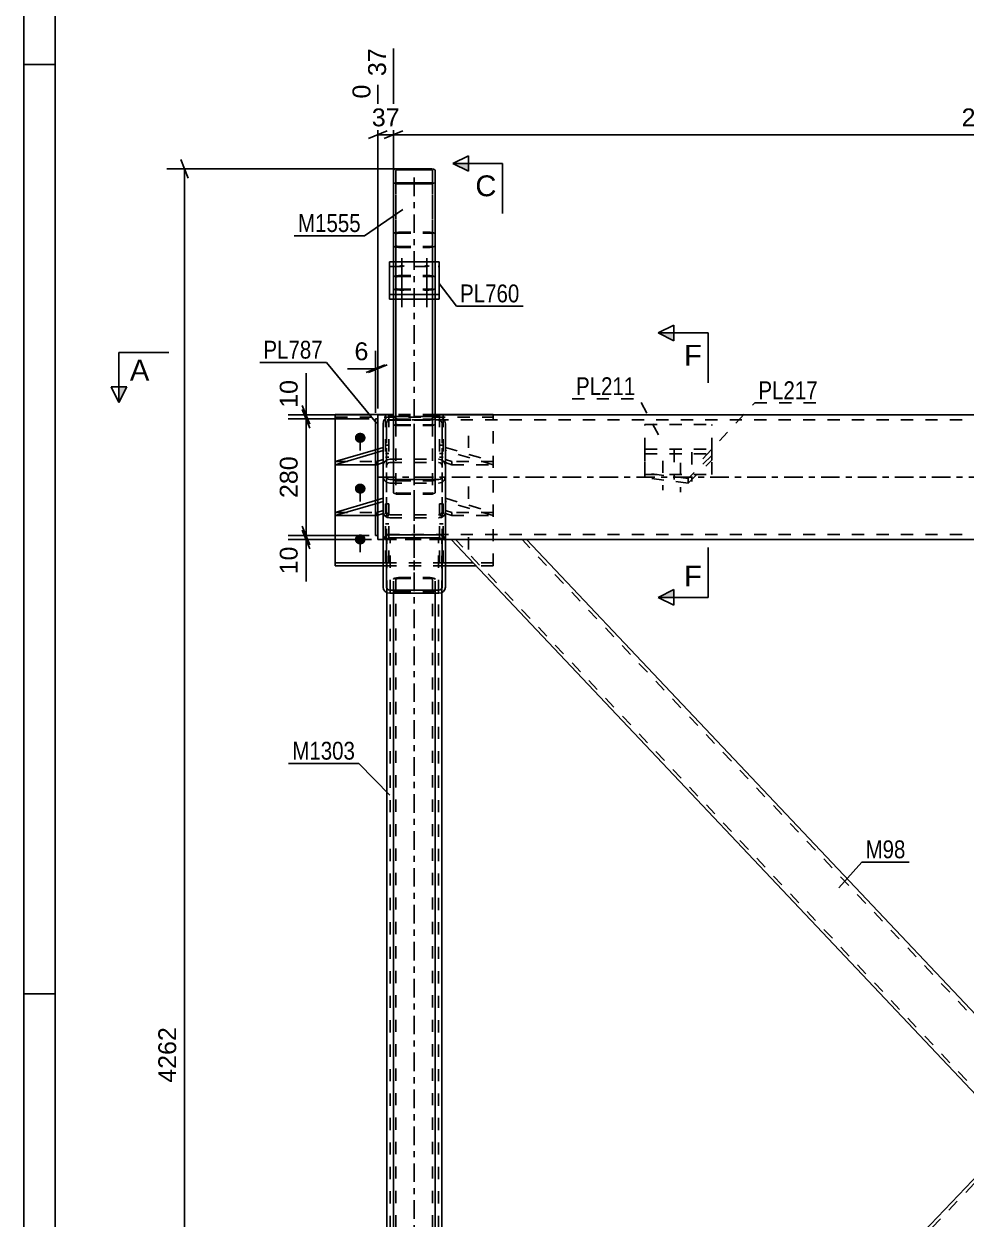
# Model space of a CAD drawing. Header units: millimetres. Extents: x 0 to 841, y 0 to 594.
# Drawn here: x 0 to 151, y 261.9 to 453.5 of the extents above; entities that cross this region are included whole.
import ezdxf

# ---------------------------------------------------------------- set-up
doc = ezdxf.new("R2010")
doc.units = ezdxf.units.MM
doc.linetypes.add('DXK_LINE_DOT2', pattern=[3.9198, 1.9599, -1.9599])
doc.linetypes.add('DXK_LINE_DOT3', pattern=[5.9187, 2.979, -0.9799, 0.9799, -0.9799])
doc.styles.add('Arial', font='ARIAL.TTF', dxfattribs={"height": 0.2})
doc.styles.add('Arial Narrow', font='ARIALN.TTF', dxfattribs={"height": 0.2})

# ---------------------------------------------------------------- blocks, each defined once
blk = doc.blocks.new('Unknown-318884472-1130')
at = {"color": 5, "linetype": 'Continuous'}
for p, q in [((0, 594), (0, 0)), ((5, 589), (5, 5)), ((5, 447), (0, 447)), ((5, 298), (0, 298))]:
    blk.add_line(p, q, dxfattribs=at)
blk = doc.blocks.new('Part-318884472-2966 - 2831')
at = {"color": 7, "linetype": 'DXK_LINE_DOT2'}
for p, q in [((99.54, 381.25), (99.54, 389.25)), ((99.54, 389.25), (110.24, 389.25)), ((110.24, 381.25), (110.24, 389.25)), ((99.54, 381.25), (110.24, 381.25))]:
    blk.add_line(p, q, dxfattribs=at)
blk = doc.blocks.new('Part-318884472-2898 - 2831')
at = {"color": 2, "linetype": 'Continuous'}
for p, q in [((59.29, 430.09), (59.23, 429.98)), ((59.23, 428.13), (59.23, 429.98)), ((59.47, 430.18), (59.29, 430.09)), ((59.72, 430.25), (59.47, 430.18)), ((59.63, 429.98), (59.66, 430.03)), ((59.63, 428.13), (59.63, 429.98)), ((59.66, 430.03), (59.75, 430.08)), ((60.03, 430.27), (59.72, 430.25)), ((59.75, 430.08), (59.88, 430.11)), ((59.88, 430.11), (60.03, 430.12)), ((60.03, 430.27), (65.1, 430.27)), ((60.03, 430.12), (65.1, 430.12)), ((65.4, 430.25), (65.1, 430.27)), ((65.1, 430.12), (65.25, 430.11)), ((65.25, 430.11), (65.38, 430.08)), ((65.38, 430.08), (65.47, 430.03)), ((65.66, 430.18), (65.4, 430.25)), ((65.47, 430.03), (65.5, 429.98)), ((65.5, 428.13), (65.5, 429.98)), ((65.84, 430.09), (65.66, 430.18)), ((65.9, 429.98), (65.84, 430.09)), ((65.9, 428.13), (65.9, 429.98)), ((59.23, 428.13), (59.23, 415.36)), ((59.23, 428.13), (59.29, 428.02)), ((59.29, 428.02), (59.47, 427.93)), ((59.47, 427.93), (59.72, 427.86)), ((59.66, 428.08), (59.63, 428.13)), ((59.75, 428.03), (59.66, 428.08)), ((59.72, 427.86), (60.03, 427.84)), ((59.88, 428), (59.75, 428.03)), ((60.03, 427.99), (59.88, 428)), ((60.03, 427.99), (65.1, 427.99)), ((60.03, 427.84), (65.1, 427.84)), ((65.25, 428), (65.1, 427.99)), ((65.1, 427.84), (65.4, 427.86)), ((65.38, 428.03), (65.25, 428)), ((65.47, 428.08), (65.38, 428.03)), ((65.4, 427.86), (65.66, 427.93)), ((65.5, 428.13), (65.47, 428.08)), ((65.66, 427.93), (65.84, 428.02)), ((65.84, 428.02), (65.9, 428.13)), ((65.9, 428.13), (65.9, 415.36)), ((59.23, 409.36), (59.23, 389.38))]:
    blk.add_line(p, q, dxfattribs=at)
at = {"color": 7, "linetype": 'DXK_LINE_DOT2'}
for p, q in [((59.23, 429.98), (59.23, 390.82)), ((59.63, 429.98), (59.63, 390.82)), ((65.5, 429.98), (65.5, 390.82)), ((65.9, 429.98), (65.9, 390.82)), ((59.63, 428.13), (59.63, 389.38)), ((65.5, 428.13), (65.5, 389.38)), ((59.23, 415.36), (59.23, 409.36)), ((65.9, 415.36), (65.9, 389.38)), ((65.9, 390.82), (59.23, 390.82)), ((59.23, 390.82), (59.23, 390.53)), ((59.23, 390.53), (59.23, 389.38)), ((59.23, 390.53), (59.63, 390.53)), ((59.29, 389.27), (59.23, 389.38)), ((59.47, 389.17), (59.29, 389.27)), ((59.73, 389.11), (59.47, 389.17)), ((59.63, 390.53), (59.63, 390.82)), ((59.63, 389.38), (59.63, 390.53)), ((59.63, 389.38), (59.66, 389.32)), ((59.66, 389.32), (59.75, 389.27)), ((60.03, 389.09), (59.73, 389.11)), ((59.75, 389.27), (59.88, 389.24)), ((59.88, 389.24), (60.03, 389.23)), ((60.03, 389.23), (65.1, 389.23)), ((60.03, 389.09), (65.1, 389.09)), ((65.1, 389.23), (65.25, 389.24)), ((65.41, 389.11), (65.1, 389.09)), ((65.25, 389.24), (65.38, 389.27)), ((65.38, 389.27), (65.47, 389.32)), ((65.66, 389.17), (65.41, 389.11)), ((65.47, 389.32), (65.5, 389.38)), ((65.5, 390.82), (65.5, 390.82)), ((65.5, 390.82), (65.5, 390.53)), ((65.5, 390.53), (65.5, 389.38)), ((65.5, 390.53), (65.9, 390.53)), ((65.84, 389.27), (65.66, 389.17)), ((65.9, 389.38), (65.84, 389.27)), ((65.9, 390.53), (65.9, 390.82)), ((65.9, 389.38), (65.9, 390.53))]:
    blk.add_line(p, q, dxfattribs=at)
blk = doc.blocks.new('Part-318884472-2899 - 2831')
at = {"color": 7, "linetype": 'DXK_LINE_DOT2'}
for p, q in [((57.65, 389.83), (57.57, 389.4)), ((57.57, 389.4), (57.57, 375.3)), ((58.1, 389.4), (58.14, 389.61)), ((58.1, 389.4), (58.1, 375.3)), ((58.63, 390.53), (58.22, 390.45)), ((58.43, 389.92), (58.63, 389.96)), ((58.63, 390.53), (66.5, 390.53)), ((58.63, 389.96), (66.5, 389.96)), ((66.91, 390.45), (66.5, 390.53)), ((66.5, 389.96), (66.7, 389.92)), ((66.99, 389.61), (67.03, 389.4)), ((67.03, 389.4), (67.03, 375.3)), ((67.57, 389.4), (67.48, 389.83)), ((67.57, 389.4), (67.57, 375.3)), ((57.65, 383.07), (57.88, 383.4)), ((57.88, 383.4), (58.22, 383.61)), ((58.22, 383.61), (58.63, 383.69)), ((58.63, 383.19), (58.43, 383.15)), ((58.63, 383.69), (66.5, 383.69)), ((58.63, 383.19), (66.5, 383.19)), ((66.5, 383.69), (66.91, 383.61)), ((66.7, 383.15), (66.5, 383.19)), ((66.91, 383.61), (67.25, 383.4)), ((67.25, 383.4), (67.48, 383.07)), ((57.57, 382.69), (57.65, 383.07)), ((58.14, 382.88), (58.1, 382.69)), ((58.26, 383.04), (58.14, 382.88)), ((58.43, 383.15), (58.26, 383.04)), ((66.88, 383.04), (66.7, 383.15)), ((66.99, 382.88), (66.88, 383.04)), ((67.03, 382.69), (66.99, 382.88)), ((67.48, 383.07), (67.57, 382.69)), ((57.57, 381.02), (57.65, 380.59)), ((58.14, 380.81), (58.1, 381.02)), ((58.22, 379.98), (58.63, 379.89)), ((58.63, 380.46), (58.43, 380.5)), ((58.63, 380.46), (66.5, 380.46)), ((58.63, 379.89), (66.5, 379.89)), ((66.7, 380.5), (66.5, 380.46)), ((66.5, 379.89), (66.91, 379.98)), ((67.03, 381.02), (66.99, 380.81)), ((67.48, 380.59), (67.57, 381.02)), ((57.65, 374.91), (57.57, 375.3)), ((57.88, 374.59), (57.65, 374.91)), ((58.22, 374.37), (57.88, 374.59)), ((58.1, 375.3), (58.14, 375.1)), ((58.14, 375.1), (58.26, 374.94)), ((58.63, 374.29), (58.22, 374.37)), ((58.26, 374.94), (58.43, 374.83)), ((58.43, 374.83), (58.63, 374.8)), ((58.63, 374.8), (66.5, 374.8)), ((58.63, 374.29), (66.5, 374.29)), ((66.5, 374.8), (66.7, 374.83)), ((66.91, 374.37), (66.5, 374.29)), ((66.7, 374.83), (66.88, 374.94)), ((66.88, 374.94), (66.99, 375.1)), ((67.25, 374.59), (66.91, 374.37)), ((66.99, 375.1), (67.03, 375.3)), ((67.48, 374.91), (67.25, 374.59)), ((67.57, 375.3), (67.48, 374.91))]:
    blk.add_line(p, q, dxfattribs=at)
at = {"color": 7, "linetype": 'DXK_LINE_DOT3'}
blk.add_line((62.57, 375.57), (62.57, 388.63), dxfattribs=at)
at = {"color": 7, "linetype": 'DXK_LINE_DOT2'}
for centre, radius, start, end in [((58.68, 389.44), 1.1, 114.32, 159.2417), ((58.66, 389.42), 0.552, 114.32, 159.2417), ((66.48, 389.42), 0.552, 20.7583, 65.68), ((66.45, 389.44), 1.1, 20.7583, 65.68), ((58.68, 380.98), 1.1, 200.7583, 245.68), ((58.66, 381), 0.552, 200.7583, 245.68), ((66.48, 381), 0.552, 294.32, 339.2417), ((66.45, 380.98), 1.1, 294.32, 339.2417)]:
    blk.add_arc(centre, radius, start, end, dxfattribs=at)
blk = doc.blocks.new('Part-318884472-2969 - 2831')
at = {"color": 7, "linetype": 'DXK_LINE_DOT3'}
blk.add_line((62.56, 428.87), (62.57, 379.98), dxfattribs=at)
at = {"color": 7, "linetype": 'DXK_LINE_DOT2'}
for p, q in [((59.23, 419.79), (59.29, 419.9)), ((59.23, 417.94), (59.23, 419.79)), ((59.23, 390.82), (59.23, 419.79)), ((59.29, 419.9), (59.47, 419.99)), ((59.47, 419.99), (59.72, 420.06)), ((59.66, 419.84), (59.63, 419.79)), ((59.63, 419.79), (59.63, 390.82)), ((59.63, 417.94), (59.63, 419.79)), ((59.75, 419.89), (59.66, 419.84)), ((59.72, 420.06), (60.03, 420.08)), ((59.88, 419.92), (59.75, 419.89)), ((60.03, 419.93), (59.88, 419.92)), ((60.03, 420.08), (65.1, 420.08)), ((60.03, 419.93), (65.1, 419.93)), ((65.1, 420.08), (65.4, 420.06)), ((65.25, 419.92), (65.1, 419.93)), ((65.38, 419.89), (65.25, 419.92)), ((65.47, 419.84), (65.38, 419.89)), ((65.4, 420.06), (65.66, 419.99)), ((65.5, 419.79), (65.47, 419.84)), ((65.5, 419.79), (65.5, 390.82)), ((65.5, 417.94), (65.5, 419.79)), ((65.66, 419.99), (65.84, 419.9)), ((65.84, 419.9), (65.9, 419.79)), ((65.9, 417.94), (65.9, 419.79)), ((65.9, 419.79), (65.9, 390.82)), ((59.23, 417.94), (59.23, 390.27)), ((59.29, 417.83), (59.23, 417.94)), ((59.47, 417.74), (59.29, 417.83)), ((59.72, 417.68), (59.47, 417.74)), ((59.63, 417.94), (59.63, 390.27)), ((59.63, 417.94), (59.66, 417.89)), ((59.66, 417.89), (59.75, 417.84)), ((60.03, 417.65), (59.72, 417.68)), ((59.75, 417.84), (59.88, 417.81)), ((59.88, 417.81), (60.03, 417.8)), ((60.03, 417.8), (65.1, 417.8)), ((65.1, 417.8), (65.25, 417.81)), ((65.4, 417.68), (65.1, 417.65)), ((65.25, 417.81), (65.38, 417.84)), ((65.38, 417.84), (65.47, 417.89)), ((65.66, 417.74), (65.4, 417.68)), ((65.47, 417.89), (65.5, 417.94)), ((65.5, 417.94), (65.5, 390.27)), ((65.84, 417.83), (65.66, 417.74)), ((65.9, 417.94), (65.84, 417.83)), ((65.9, 417.94), (65.9, 390.27)), ((60.03, 417.65), (65.1, 417.65)), ((65.9, 390.82), (59.23, 390.82)), ((59.23, 390.53), (59.23, 390.82)), ((59.23, 390.27), (59.23, 390.53)), ((59.23, 390.53), (59.63, 390.53)), ((59.23, 390.27), (59.29, 390.16)), ((59.29, 390.16), (59.47, 390.06)), ((59.47, 390.06), (59.73, 390)), ((59.63, 390.82), (59.63, 390.82)), ((59.63, 390.82), (59.63, 390.53)), ((59.63, 390.53), (59.63, 390.27)), ((59.66, 390.22), (59.63, 390.27)), ((59.75, 390.17), (59.66, 390.22)), ((59.73, 390), (60.03, 389.98)), ((59.88, 390.14), (59.75, 390.17)), ((60.03, 390.13), (59.88, 390.14)), ((60.03, 390.13), (65.1, 390.13)), ((60.03, 389.98), (65.1, 389.98)), ((65.25, 390.14), (65.1, 390.13)), ((65.1, 389.98), (65.41, 390)), ((65.38, 390.17), (65.25, 390.14)), ((65.47, 390.22), (65.38, 390.17)), ((65.41, 390), (65.66, 390.06)), ((65.5, 390.27), (65.47, 390.22)), ((65.5, 390.53), (65.5, 390.82)), ((65.5, 390.27), (65.5, 390.53)), ((65.5, 390.53), (65.9, 390.53)), ((65.66, 390.06), (65.84, 390.16)), ((65.84, 390.16), (65.9, 390.27)), ((65.9, 390.82), (65.9, 390.53)), ((65.9, 390.53), (65.9, 390.27))]:
    blk.add_line(p, q, dxfattribs=at)
blk = doc.blocks.new('Part-318884472-2841 - 2831')
at = {"color": 2, "linetype": 'Continuous'}
for p, q in [((49.9, 383.32), (56.33, 385.23)), ((49.9, 382.81), (56.33, 384.73)), ((49.9, 382.81), (49.9, 383.32)), ((49.9, 382.81), (56.33, 382.81))]:
    blk.add_line(p, q, dxfattribs=at)
at = {"color": 7, "linetype": 'DXK_LINE_DOT2'}
for p, q in [((56.33, 385.23), (57.57, 385.6)), ((56.33, 384.73), (57.57, 385.09)), ((57.57, 383.16), (57.57, 385.6)), ((49.9, 383.32), (56.57, 383.32)), ((56.57, 383.32), (57.57, 383.66)), ((56.57, 382.81), (56.57, 383.32)), ((56.33, 382.81), (56.57, 382.81)), ((56.57, 382.81), (57.57, 383.16))]:
    blk.add_line(p, q, dxfattribs=at)
blk = doc.blocks.new('Bolt-318884472-2970 - 2831')
at = {"linetype": 'Continuous'}
for points in [[(53.9, 386.32), (53.72, 386.34), (53.55, 386.39), (53.39, 386.48), (53.25, 386.59), (53.15, 386.73), (53.07, 386.88), (53.04, 387.05), (53.04, 387.22), (53.07, 387.39), (53.15, 387.54), (53.25, 387.68), (53.39, 387.8), (53.55, 387.88), (53.72, 387.93), (53.9, 387.95), (54.08, 387.93), (54.25, 387.88), (54.41, 387.8), (54.54, 387.68), (54.65, 387.54), (54.72, 387.39), (54.76, 387.22), (54.76, 387.05), (54.72, 386.88), (54.65, 386.73), (54.54, 386.59), (54.41, 386.48), (54.25, 386.39), (54.08, 386.34)], [(53.9, 378.18), (53.72, 378.2), (53.55, 378.25), (53.39, 378.33), (53.25, 378.45), (53.15, 378.59), (53.07, 378.74), (53.04, 378.91), (53.04, 379.08), (53.07, 379.24), (53.15, 379.4), (53.25, 379.54), (53.39, 379.65), (53.55, 379.74), (53.72, 379.79), (53.9, 379.81), (54.08, 379.79), (54.25, 379.74), (54.41, 379.65), (54.54, 379.54), (54.65, 379.4), (54.72, 379.24), (54.76, 379.08), (54.76, 378.91), (54.72, 378.74), (54.65, 378.59), (54.54, 378.45), (54.41, 378.33), (54.25, 378.25), (54.08, 378.2)], [(53.9, 370.03), (53.72, 370.05), (53.55, 370.1), (53.39, 370.19), (53.25, 370.3), (53.15, 370.44), (53.07, 370.6), (53.04, 370.76), (53.04, 370.93), (53.07, 371.1), (53.15, 371.26), (53.25, 371.39), (53.39, 371.51), (53.55, 371.59), (53.72, 371.65), (53.9, 371.66), (54.08, 371.65), (54.25, 371.59), (54.41, 371.51), (54.54, 371.39), (54.65, 371.26), (54.72, 371.1), (54.76, 370.93), (54.76, 370.76), (54.72, 370.6), (54.65, 370.44), (54.54, 370.3), (54.41, 370.19), (54.25, 370.1), (54.08, 370.05)]]:
    blk.add_hatch(color=1, dxfattribs=at).paths.add_polyline_path(points)
at = {"color": 1, "linetype": 'Continuous'}
for p, q in [((53.9, 387.48), (53.9, 385.08)), ((53.9, 379.33), (53.9, 376.94)), ((53.9, 371.19), (53.9, 368.8))]:
    blk.add_line(p, q, dxfattribs=at)
at = {"color": 1, "linetype": 'DXK_LINE_DOT2'}
for p, q in [((62.57, 387.48), (62.57, 385.08)), ((71.23, 387.48), (71.23, 385.08)), ((71.23, 379.33), (71.23, 376.94)), ((62.57, 371.19), (62.57, 368.8)), ((71.23, 371.19), (71.23, 368.8))]:
    blk.add_line(p, q, dxfattribs=at)
blk = doc.blocks.new('Part-318884472-2842 - 2831')
at = {"color": 7, "linetype": 'DXK_LINE_DOT2'}
for p, q in [((56.33, 377.08), (57.57, 377.45)), ((57.57, 375.01), (57.57, 377.45)), ((56.33, 376.58), (57.57, 376.95)), ((56.57, 375.17), (57.57, 375.51)), ((49.9, 375.17), (56.57, 375.17)), ((56.33, 374.67), (56.57, 374.67)), ((56.57, 374.67), (56.57, 375.17)), ((56.57, 374.67), (57.57, 375.01))]:
    blk.add_line(p, q, dxfattribs=at)
at = {"color": 2, "linetype": 'Continuous'}
for p, q in [((49.9, 375.17), (56.33, 377.08)), ((49.9, 374.67), (56.33, 376.58)), ((49.9, 374.67), (49.9, 375.17)), ((49.9, 374.67), (56.33, 374.67))]:
    blk.add_line(p, q, dxfattribs=at)
blk = doc.blocks.new('Part-318884472-2843 - 2831')
at = {"color": 7, "linetype": 'DXK_LINE_DOT2'}
for p, q in [((67.57, 383.16), (67.57, 385.6)), ((67.57, 385.6), (75.23, 383.32)), ((75.23, 382.81), (67.57, 385.09)), ((67.57, 383.66), (68.57, 383.32)), ((75.23, 383.32), (68.57, 383.32)), ((68.57, 383.32), (68.57, 382.81)), ((75.23, 383.32), (75.23, 382.81)), ((68.57, 382.81), (67.57, 383.16)), ((68.57, 382.81), (75.23, 382.81))]:
    blk.add_line(p, q, dxfattribs=at)
blk = doc.blocks.new('Part-318884472-2844 - 2831')
at = {"color": 7, "linetype": 'DXK_LINE_DOT2'}
for p, q in [((67.57, 375.01), (67.57, 377.45)), ((67.57, 377.45), (75.23, 375.17)), ((75.23, 374.67), (67.57, 376.95)), ((67.57, 375.51), (68.57, 375.17)), ((68.57, 374.67), (67.57, 375.01)), ((75.23, 375.17), (68.57, 375.17)), ((68.57, 375.17), (68.57, 374.67)), ((68.57, 374.67), (75.23, 374.67)), ((75.23, 375.17), (75.23, 374.67))]:
    blk.add_line(p, q, dxfattribs=at)
blk = doc.blocks.new('Part-318884472-2845 - 2831')
at = {"color": 2, "linetype": 'Continuous'}
for p, q in [((57.97, 390.9), (57.97, 390.82)), ((57.97, 390.9), (58.5, 390.9)), ((58.5, 390.9), (58.5, 390.82))]:
    blk.add_line(p, q, dxfattribs=at)
at = {"color": 7, "linetype": 'DXK_LINE_DOT2'}
for p, q in [((57.97, 390.82), (57.97, 384.03)), ((58.5, 390.82), (58.5, 384.03)), ((57.97, 385.97), (58.5, 385.97)), ((57.97, 384.63), (58.5, 384.63)), ((57.97, 384.03), (58.5, 384.03))]:
    blk.add_line(p, q, dxfattribs=at)
blk = doc.blocks.new('Part-318884472-2846 - 2831')
at = {"color": 2, "linetype": 'Continuous'}
for p, q in [((66.63, 390.9), (66.63, 390.82)), ((66.63, 390.9), (67.17, 390.9)), ((67.17, 390.9), (67.17, 390.82))]:
    blk.add_line(p, q, dxfattribs=at)
at = {"color": 7, "linetype": 'DXK_LINE_DOT2'}
for p, q in [((66.63, 390.82), (66.63, 384.03)), ((67.17, 390.82), (67.17, 384.03)), ((66.63, 385.97), (67.17, 385.97)), ((66.63, 384.63), (67.17, 384.63)), ((66.63, 384.03), (67.17, 384.03))]:
    blk.add_line(p, q, dxfattribs=at)
blk = doc.blocks.new('Part-318884472-2847 - 2831')
at = {"color": 7, "linetype": 'DXK_LINE_DOT2'}
for p, q in [((57.97, 367.09), (57.97, 376.57)), ((57.97, 376.57), (58.5, 376.57)), ((58.5, 367.09), (58.5, 376.57)), ((57.97, 374.64), (58.5, 374.64)), ((57.97, 373.35), (58.5, 373.35)), ((58.5, 367.09), (57.97, 367.09))]:
    blk.add_line(p, q, dxfattribs=at)
blk = doc.blocks.new('Part-318884472-2848 - 2831')
at = {"color": 7, "linetype": 'DXK_LINE_DOT2'}
for p, q in [((66.63, 367.09), (66.63, 376.57)), ((66.63, 376.57), (67.17, 376.57)), ((67.17, 367.09), (67.17, 376.57)), ((66.63, 374.64), (67.17, 374.64)), ((66.63, 373.35), (67.17, 373.35)), ((66.63, 367.09), (67.17, 367.09))]:
    blk.add_line(p, q, dxfattribs=at)
blk = doc.blocks.new('Part-318884472-2977 - 2831')
at = {"color": 7, "linetype": 'DXK_LINE_DOT3'}
blk.add_line((62.57, 173.15), (62.57, 373.26), dxfattribs=at)
at = {"color": 7, "linetype": 'DXK_LINE_DOT2'}
for p, q in [((59.29, 364.56), (59.23, 364.45)), ((59.23, 362.21), (59.23, 364.45)), ((59.47, 364.65), (59.29, 364.56)), ((59.73, 364.71), (59.47, 364.65)), ((59.63, 364.45), (59.66, 364.51)), ((59.63, 178.23), (59.63, 364.45)), ((59.66, 364.51), (59.75, 364.55)), ((60.03, 364.73), (59.73, 364.71)), ((59.75, 364.55), (59.88, 364.58)), ((59.88, 364.58), (60.03, 364.59)), ((60.03, 364.73), (65.1, 364.73)), ((60.03, 364.59), (65.1, 364.59)), ((65.41, 364.71), (65.1, 364.73)), ((65.1, 364.59), (65.25, 364.58)), ((65.25, 364.58), (65.38, 364.55)), ((65.38, 364.55), (65.47, 364.51)), ((65.66, 364.65), (65.41, 364.71)), ((65.47, 364.51), (65.5, 364.45)), ((65.5, 178.23), (65.5, 364.45)), ((65.84, 364.56), (65.66, 364.65)), ((65.9, 364.45), (65.84, 364.56)), ((65.9, 362.21), (65.9, 364.45)), ((59.23, 362.71), (59.29, 362.61)), ((59.29, 362.61), (59.47, 362.52)), ((59.47, 362.52), (59.73, 362.46)), ((59.66, 362.66), (59.63, 362.71)), ((59.63, 362.71), (59.63, 362.71)), ((59.75, 362.62), (59.66, 362.66)), ((59.73, 362.46), (60.03, 362.44)), ((59.88, 362.59), (59.75, 362.62)), ((60.03, 362.58), (59.88, 362.59)), ((60.03, 362.58), (65.1, 362.58)), ((60.03, 362.44), (65.1, 362.44)), ((65.25, 362.59), (65.1, 362.58)), ((65.1, 362.44), (65.41, 362.46)), ((65.38, 362.62), (65.25, 362.59)), ((65.47, 362.66), (65.38, 362.62)), ((65.41, 362.46), (65.66, 362.52)), ((65.47, 362.66), (65.5, 362.71)), ((65.5, 362.71), (65.5, 362.71)), ((65.66, 362.52), (65.84, 362.61)), ((65.84, 362.61), (65.9, 362.71)), ((59.73, 195.81), (60.03, 196.06)), ((60.03, 196.06), (65.1, 196.06)), ((65.1, 196.06), (65.41, 195.81)), ((59.23, 192.88), (59.29, 194.1)), ((60.03, 194.47), (59.88, 194.35)), ((60.03, 194.47), (65.1, 194.47)), ((65.25, 194.35), (65.1, 194.47)), ((65.84, 194.1), (65.9, 192.88)), ((59.66, 193.49), (59.63, 192.88)), ((65.5, 192.88), (65.47, 193.49)), ((65.41, 178.23), (65.1, 178.23)), ((65.66, 178.23), (65.5, 178.23))]:
    blk.add_line(p, q, dxfattribs=at)
at = {"color": 2, "linetype": 'Continuous'}
for p, q in [((59.23, 178.23), (59.23, 362.21)), ((65.9, 178.23), (65.9, 362.21)), ((65.1, 178.23), (59.23, 178.23)), ((65.66, 178.23), (65.1, 178.23)), ((65.84, 178.23), (65.66, 178.23)), ((65.9, 178.23), (65.84, 178.23))]:
    blk.add_line(p, q, dxfattribs=at)
at = {"color": 7, "linetype": 'DXK_LINE_DOT2'}
for centre, radius, start, end in [((63.89, 193.85), 4.6, 154.7505, 176.9619), ((61.25, 193.85), 4.6, 3.0381, 25.2495), ((61.96, 193.37), 2.3, 154.7505, 176.9619), ((63.17, 193.37), 2.3, 3.0381, 25.2495)]:
    blk.add_arc(centre, radius, start, end, dxfattribs=at)
blk = doc.blocks.new('Part-318884472-2915 - 2831')
at = {"color": 2, "linetype": 'Continuous'}
for p, q in [((57.57, 389.4), (57.65, 389.83)), ((57.57, 363.21), (57.57, 389.4)), ((58.22, 390.44), (58.63, 390.53)), ((59.23, 390.53), (58.63, 390.53)), ((66.5, 390.53), (65.9, 390.53)), ((66.5, 390.53), (66.91, 390.44)), ((67.48, 389.83), (67.57, 389.4)), ((67.57, 370.6), (67.57, 389.4)), ((57.65, 370.99), (57.57, 370.6)), ((57.88, 371.31), (57.65, 370.99)), ((58.22, 371.53), (57.88, 371.31)), ((58.1, 370.6), (58.14, 370.8)), ((58.1, 363.21), (58.1, 370.6)), ((58.14, 370.8), (58.26, 370.96)), ((58.63, 371.61), (58.22, 371.53)), ((58.26, 370.96), (58.43, 371.07)), ((58.43, 371.07), (58.63, 371.11)), ((58.63, 371.61), (66.5, 371.61)), ((58.63, 371.11), (66.5, 371.11)), ((66.91, 371.53), (66.5, 371.61)), ((66.5, 371.11), (66.7, 371.07)), ((66.7, 371.07), (66.88, 370.96)), ((66.88, 370.96), (66.99, 370.8)), ((67.25, 371.31), (66.91, 371.53)), ((66.99, 370.8), (67.03, 370.6)), ((67.03, 363.21), (67.03, 370.6)), ((67.48, 370.99), (67.25, 371.31)), ((67.57, 370.6), (67.48, 370.99)), ((67.57, 363.21), (67.57, 370.6)), ((57.57, 363.21), (57.65, 362.83)), ((57.65, 362.83), (57.88, 362.5)), ((57.88, 362.5), (58.22, 362.29)), ((58.14, 363.02), (58.1, 363.21)), ((58.26, 362.86), (58.14, 363.02)), ((58.22, 362.29), (58.63, 362.21)), ((58.43, 362.75), (58.26, 362.86)), ((58.63, 362.71), (58.43, 362.75)), ((58.63, 362.71), (66.5, 362.71)), ((58.63, 362.21), (66.5, 362.21)), ((66.7, 362.75), (66.5, 362.71)), ((66.5, 362.21), (66.91, 362.29)), ((66.88, 362.86), (66.7, 362.75)), ((66.99, 363.02), (66.88, 362.86)), ((66.91, 362.29), (67.25, 362.5)), ((67.03, 363.21), (66.99, 363.02)), ((67.25, 362.5), (67.48, 362.83)), ((67.48, 362.83), (67.57, 363.21))]:
    blk.add_line(p, q, dxfattribs=at)
at = {"color": 7, "linetype": 'DXK_LINE_DOT2'}
for p, q in [((58.14, 389.61), (58.1, 389.4)), ((58.1, 370.6), (58.1, 389.4)), ((58.63, 389.96), (58.43, 389.92)), ((58.63, 389.96), (66.5, 389.96)), ((59.29, 390.53), (59.23, 390.53)), ((65.9, 390.53), (59.29, 390.53)), ((66.7, 389.92), (66.5, 389.96)), ((67.03, 389.4), (66.99, 389.61)), ((67.03, 370.6), (67.03, 389.4)), ((57.65, 380.59), (57.57, 381.02)), ((58.1, 381.02), (58.14, 380.81)), ((58.63, 379.89), (58.22, 379.98)), ((58.43, 380.5), (58.63, 380.46)), ((66.5, 380.46), (58.63, 380.46)), ((58.63, 379.89), (66.5, 379.89)), ((66.5, 380.46), (66.7, 380.5)), ((66.91, 379.98), (66.5, 379.89)), ((66.99, 380.81), (67.03, 381.02)), ((67.57, 381.02), (67.48, 380.59))]:
    blk.add_line(p, q, dxfattribs=at)
at = {"color": 7, "linetype": 'DXK_LINE_DOT3'}
blk.add_line((62.57, 388.63), (62.57, 363.49), dxfattribs=at)
at = {"color": 2, "linetype": 'Continuous'}
for centre, start, end in [((58.68, 389.44), 114.3199, 159.2417), ((66.45, 389.44), 20.7583, 65.6801)]:
    blk.add_arc(centre, 1.1, start, end, dxfattribs=at)
at = {"color": 7, "linetype": 'DXK_LINE_DOT2'}
for centre, radius, start, end in [((58.66, 389.42), 0.552, 114.3199, 159.2417), ((66.48, 389.42), 0.552, 20.7583, 65.6801), ((58.68, 380.98), 1.1, 200.7583, 245.6801), ((58.66, 381), 0.552, 200.7583, 245.6801), ((66.48, 381), 0.552, 294.3199, 339.2417), ((66.45, 380.98), 1.1, 294.3199, 339.2417)]:
    blk.add_arc(centre, radius, start, end, dxfattribs=at)
blk = doc.blocks.new('Part-318884472-2856 - 2831')
at = {"color": 2, "linetype": 'Continuous'}
for p, q in [((56.73, 372.42), (56.73, 390.82)), ((59.23, 390.82), (56.73, 390.82)), ((283.63, 390.82), (65.9, 390.82)), ((56.73, 370.82), (56.73, 372.42)), ((57.57, 370.82), (56.73, 370.82)), ((283.63, 370.82), (67.57, 370.82))]:
    blk.add_line(p, q, dxfattribs=at)
at = {"color": 7, "linetype": 'DXK_LINE_DOT2'}
for p, q in [((283.63, 390.02), (56.73, 390.02)), ((59.23, 390.82), (59.29, 390.82)), ((65.9, 390.82), (59.23, 390.82)), ((56.73, 370.94), (56.73, 372.42)), ((56.73, 371.62), (56.73, 371.68)), ((283.63, 371.62), (56.73, 371.62)), ((67.57, 370.82), (57.57, 370.82))]:
    blk.add_line(p, q, dxfattribs=at)
at = {"color": 7, "linetype": 'DXK_LINE_DOT3'}
blk.add_line((56.73, 380.82), (283.63, 380.82), dxfattribs=at)
blk = doc.blocks.new('Bolt-318884472-2858 - 2831')
at = {"color": 1, "linetype": 'DXK_LINE_DOT2'}
for p, q in [((104.21, 385.18), (104.21, 380.48)), ((102.42, 383.46), (102.42, 378.76)), ((107.03, 384.84), (107.03, 380.14)), ((105.25, 383.12), (105.25, 378.42))]:
    blk.add_line(p, q, dxfattribs=at)
blk = doc.blocks.new('Part-318884472-2883 - 2831')
at = {"color": 2, "linetype": 'Continuous'}
for p, q in [((68.46, 370.82), (158.81, 275.19)), ((164.9, 281.56), (80.57, 370.82)), ((164.9, 281.56), (158.81, 275.19))]:
    blk.add_line(p, q, dxfattribs=at)
at = {"color": 7, "linetype": 'DXK_LINE_DOT2'}
for p, q in [((80.57, 370.82), (68.46, 370.82)), ((159.18, 275.57), (69.19, 370.82)), ((164.53, 281.17), (79.83, 370.82)), ((159.18, 275.57), (159.21, 275.6))]:
    blk.add_line(p, q, dxfattribs=at)
blk = doc.blocks.new('Part-318884472-2939 - 2831')
at = {"color": 7, "linetype": 'DXK_LINE_DOT2'}
blk.add_line((66.97, 178.36), (250.99, 370.82), dxfattribs=at)
at = {"color": 2, "linetype": 'Continuous'}
blk.add_line((66.97, 179.13), (158.81, 275.19), dxfattribs=at)
blk = doc.blocks.new('Part-318884472-2945 - 2831')
at = {"color": 2, "linetype": 'Continuous'}
for p, q in [((49.9, 390.9), (59.23, 390.9)), ((49.9, 390.9), (49.9, 366.63)), ((75.23, 390.9), (65.9, 390.9)), ((75.23, 390.9), (75.23, 390.82)), ((49.9, 367.09), (57.57, 367.09)), ((49.9, 366.63), (57.57, 366.63)), ((71.99, 367.09), (67.57, 367.09)), ((72.42, 366.63), (67.57, 366.63))]:
    blk.add_line(p, q, dxfattribs=at)
at = {"color": 7, "linetype": 'DXK_LINE_DOT2'}
for p, q in [((59.23, 390.9), (59.29, 390.9)), ((65.9, 390.9), (59.29, 390.9)), ((49.9, 390.44), (75.23, 390.44)), ((75.23, 366.63), (75.23, 390.82)), ((57.57, 367.09), (58.1, 367.09)), ((57.57, 366.63), (58.1, 366.63)), ((67.57, 367.09), (58.1, 367.09)), ((67.57, 366.63), (58.1, 366.63)), ((75.23, 367.09), (71.99, 367.09)), ((75.23, 366.63), (72.42, 366.63))]:
    blk.add_line(p, q, dxfattribs=at)
blk = doc.blocks.new('Bolt-318884472-2946 - 2831')
at = {"linetype": 'Continuous'}
for points in [[(60.57, 414.51), (60.47, 414.52), (60.38, 414.53), (60.29, 414.54), (60.22, 414.57), (60.16, 414.59), (60.12, 414.62), (60.1, 414.66), (60.1, 414.69), (60.12, 414.72), (60.16, 414.75), (60.22, 414.78), (60.29, 414.8), (60.38, 414.82), (60.47, 414.83), (60.57, 414.83), (60.66, 414.83), (60.76, 414.82), (60.84, 414.8), (60.91, 414.78), (60.97, 414.75), (61.01, 414.72), (61.03, 414.69), (61.03, 414.66), (61.01, 414.62), (60.97, 414.59), (60.91, 414.57), (60.84, 414.54), (60.76, 414.53), (60.66, 414.52)], [(64.57, 414.51), (64.47, 414.52), (64.38, 414.53), (64.29, 414.54), (64.22, 414.57), (64.16, 414.59), (64.12, 414.62), (64.1, 414.66), (64.1, 414.69), (64.12, 414.72), (64.16, 414.75), (64.22, 414.78), (64.29, 414.8), (64.38, 414.82), (64.47, 414.83), (64.57, 414.83), (64.66, 414.83), (64.76, 414.82), (64.84, 414.8), (64.91, 414.78), (64.97, 414.75), (65.01, 414.72), (65.03, 414.69), (65.03, 414.66), (65.01, 414.62), (64.97, 414.59), (64.91, 414.57), (64.84, 414.54), (64.76, 414.53), (64.66, 414.52)], [(60.57, 410.63), (60.47, 410.64), (60.38, 410.65), (60.29, 410.66), (60.22, 410.69), (60.16, 410.71), (60.12, 410.74), (60.1, 410.78), (60.1, 410.81), (60.12, 410.84), (60.16, 410.87), (60.22, 410.9), (60.29, 410.92), (60.38, 410.94), (60.47, 410.95), (60.57, 410.95), (60.66, 410.95), (60.76, 410.94), (60.84, 410.92), (60.91, 410.9), (60.97, 410.87), (61.01, 410.84), (61.03, 410.81), (61.03, 410.78), (61.01, 410.74), (60.97, 410.71), (60.91, 410.69), (60.84, 410.66), (60.76, 410.65), (60.66, 410.64)], [(64.57, 410.63), (64.47, 410.64), (64.38, 410.65), (64.29, 410.66), (64.22, 410.69), (64.16, 410.71), (64.12, 410.74), (64.1, 410.78), (64.1, 410.81), (64.12, 410.84), (64.16, 410.87), (64.22, 410.9), (64.29, 410.92), (64.38, 410.94), (64.47, 410.95), (64.57, 410.95), (64.66, 410.95), (64.76, 410.94), (64.84, 410.92), (64.91, 410.9), (64.97, 410.87), (65.01, 410.84), (65.03, 410.81), (65.03, 410.78), (65.01, 410.74), (64.97, 410.71), (64.91, 410.69), (64.84, 410.66), (64.76, 410.65), (64.66, 410.64)]]:
    blk.add_hatch(color=1, dxfattribs=at).paths.add_polyline_path(points)
at = {"color": 1, "linetype": 'Continuous'}
for p, q in [((60.57, 415.93), (60.57, 411.98)), ((64.57, 415.93), (64.57, 411.98)), ((60.57, 412.05), (60.57, 408.1)), ((64.57, 412.05), (64.57, 408.1))]:
    blk.add_line(p, q, dxfattribs=at)
blk = doc.blocks.new('Part-318884472-2951 - 2831')
at = {"color": 7, "linetype": 'DXK_LINE_DOT2'}
for p, q in [((99.54, 385.31), (110.24, 385.31)), ((99.54, 385.31), (99.54, 380.74)), ((110.24, 385.31), (110.24, 383.53)), ((99.54, 384.56), (110.24, 384.56)), ((110.24, 384.29), (106.45, 380.63)), ((106.45, 379.88), (110.24, 383.53)), ((106.45, 380.63), (99.54, 381.49)), ((106.45, 379.88), (99.54, 380.74)), ((106.45, 380.63), (106.45, 379.88))]:
    blk.add_line(p, q, dxfattribs=at)
blk = doc.blocks.new('Part-318884472-2956 - 2831')
at = {"color": 7, "linetype": 'DXK_LINE_DOT2'}
for p, q in [((66.97, 370.82), (58.17, 370.82)), ((58.17, 362.32), (58.17, 370.82)), ((58.7, 178.16), (58.7, 370.82)), ((66.43, 178.16), (66.43, 370.82)), ((66.97, 362.32), (66.97, 370.82)), ((58.17, 178.16), (58.17, 178.23)), ((66.97, 178.16), (66.97, 179.13)), ((58.17, 178.16), (66.97, 178.16))]:
    blk.add_line(p, q, dxfattribs=at)
at = {"color": 2, "linetype": 'Continuous'}
for p, q in [((58.17, 178.23), (58.17, 362.32)), ((66.97, 179.13), (66.97, 362.32))]:
    blk.add_line(p, q, dxfattribs=at)
blk = doc.blocks.new('Part-318884472-2961 - 2831')
at = {"color": 2, "linetype": 'Continuous'}
for p, q in [((58.57, 409.36), (58.57, 415.36)), ((58.57, 415.36), (66.57, 415.36)), ((66.57, 415.36), (66.57, 409.36)), ((58.57, 410.11), (66.57, 410.11)), ((58.57, 409.36), (66.57, 409.36))]:
    blk.add_line(p, q, dxfattribs=at)
at = {"color": 7, "linetype": 'DXK_LINE_DOT2'}
blk.add_line((58.57, 414.61), (66.57, 414.61), dxfattribs=at)
blk = doc.blocks.new('Part-318884472-3012 - 2831')
at = {"color": 2, "linetype": 'Continuous'}
for p, q in [((56.33, 371.49), (56.33, 390.16)), ((56.33, 390.16), (56.73, 390.16)), ((56.33, 371.49), (56.73, 371.49))]:
    blk.add_line(p, q, dxfattribs=at)
at = {"color": 7, "linetype": 'DXK_LINE_DOT2'}
blk.add_line((56.73, 371.49), (56.73, 390.16), dxfattribs=at)
blk = doc.blocks.new('Part-318884472-3017 - 2831')
at = {"color": 7, "linetype": 'DXK_LINE_DOT2'}
for p, q in [((59.29, 412.96), (59.23, 412.85)), ((59.23, 412.85), (59.23, 409.36)), ((59.47, 413.05), (59.29, 412.96)), ((59.73, 413.1), (59.47, 413.05)), ((59.63, 412.85), (59.66, 412.9)), ((59.63, 412.85), (59.63, 378.38)), ((59.66, 412.9), (59.75, 412.95)), ((60.03, 413.13), (59.73, 413.1)), ((59.75, 412.95), (59.88, 412.98)), ((59.88, 412.98), (60.03, 412.99)), ((60.03, 413.13), (65.1, 413.13)), ((60.03, 412.99), (65.1, 412.99)), ((65.41, 413.1), (65.1, 413.13)), ((65.1, 412.99), (65.25, 412.98)), ((65.25, 412.98), (65.38, 412.95)), ((65.38, 412.95), (65.47, 412.9)), ((65.66, 413.05), (65.41, 413.1)), ((65.47, 412.9), (65.5, 412.85)), ((65.5, 412.85), (65.5, 378.38)), ((65.84, 412.96), (65.66, 413.05)), ((65.9, 412.85), (65.84, 412.96)), ((65.9, 412.85), (65.9, 409.36)), ((59.23, 411.11), (59.29, 411.01)), ((59.29, 411.01), (59.47, 410.92)), ((59.47, 410.92), (59.73, 410.86)), ((59.66, 411.06), (59.63, 411.11)), ((59.75, 411.02), (59.66, 411.06)), ((59.73, 410.86), (60.03, 410.84)), ((59.88, 410.99), (59.75, 411.02)), ((60.03, 410.98), (59.88, 410.99)), ((60.03, 410.98), (65.1, 410.98)), ((60.03, 410.84), (65.1, 410.84)), ((65.25, 410.99), (65.1, 410.98)), ((65.1, 410.84), (65.41, 410.86)), ((65.38, 411.02), (65.25, 410.99)), ((65.47, 411.06), (65.38, 411.02)), ((65.41, 410.86), (65.66, 410.92)), ((65.5, 411.11), (65.47, 411.06)), ((65.66, 410.92), (65.84, 411.01)), ((65.84, 411.01), (65.9, 411.11)), ((59.23, 380.12), (59.29, 380.22)), ((59.29, 380.22), (59.47, 380.31)), ((59.47, 380.31), (59.73, 380.37)), ((59.66, 380.17), (59.63, 380.12)), ((59.75, 380.22), (59.66, 380.17)), ((59.73, 380.37), (60.03, 380.39)), ((59.88, 380.25), (59.75, 380.22)), ((60.03, 380.26), (59.88, 380.25)), ((60.03, 380.39), (65.1, 380.39)), ((60.03, 380.26), (65.1, 380.26)), ((65.1, 380.39), (65.41, 380.37)), ((65.25, 380.25), (65.1, 380.26)), ((65.38, 380.22), (65.25, 380.25)), ((65.47, 380.17), (65.38, 380.22)), ((65.41, 380.37), (65.66, 380.31)), ((65.5, 380.12), (65.47, 380.17)), ((65.66, 380.31), (65.84, 380.22)), ((65.84, 380.22), (65.9, 380.12)), ((59.47, 378.19), (59.29, 378.28)), ((59.73, 378.13), (59.47, 378.19)), ((59.63, 378.38), (59.66, 378.33)), ((59.66, 378.33), (59.75, 378.28)), ((60.03, 378.11), (59.73, 378.13)), ((59.75, 378.28), (59.88, 378.25)), ((59.88, 378.25), (60.03, 378.24)), ((60.03, 378.24), (65.1, 378.24)), ((60.03, 378.11), (65.1, 378.11)), ((65.1, 378.24), (65.25, 378.25)), ((65.41, 378.13), (65.1, 378.11)), ((65.25, 378.25), (65.38, 378.28)), ((65.38, 378.28), (65.47, 378.33)), ((65.66, 378.19), (65.41, 378.13)), ((65.47, 378.33), (65.5, 378.38)), ((65.84, 378.28), (65.66, 378.19))]:
    blk.add_line(p, q, dxfattribs=at)
at = {"color": 2, "linetype": 'Continuous'}
for p, q in [((59.23, 409.36), (59.23, 378.38)), ((65.9, 409.36), (65.9, 378.38)), ((59.29, 378.28), (59.23, 378.38)), ((65.9, 378.38), (65.84, 378.28))]:
    blk.add_line(p, q, dxfattribs=at)
blk = doc.blocks.new('StraightDimension-318884472-3070 - 2831')
at = {"color": 7, "linetype": 'Continuous'}
for p, q in [((44.62, 372.99), (45.82, 369.99)), ((45.82, 369.32), (44.62, 372.32)), ((55.33, 371.49), (42.37, 371.49)), ((55.73, 370.82), (42.37, 370.82)), ((45.22, 370.82), (45.22, 371.49))]:
    blk.add_line(p, q, dxfattribs=at)
at = {"color": 0}
blk.add_wipeout([(44.47, 370.3), (40.27, 370.3), (40.27, 364.65), (44.47, 364.65)], dxfattribs=at)
at = {"color": 7, "linetype": 'Continuous'}
blk.add_line((45.22, 370.82), (45.22, 364.12), dxfattribs=at)
blk.add_line((45.22, 370.82), (45.22, 364.12), dxfattribs=at)
at = {"color": 3, "style": 'Arial'}
blk.add_text('10', height=2.865, rotation=90.0002, dxfattribs=at).set_placement((43.87, 365.25))
blk = doc.blocks.new('StraightDimension-318884472-3065 - 2831')
at = {"color": 7, "linetype": 'Continuous'}
for p, q in [((56.33, 391.16), (56.33, 401.07)), ((56.73, 391.9), (56.73, 401.07)), ((54.83, 397.62), (57.83, 398.82)), ((58.23, 398.82), (55.23, 397.62)), ((56.33, 398.22), (56.73, 398.22))]:
    blk.add_line(p, q, dxfattribs=at)
at = {"color": 0}
blk.add_wipeout([(55.81, 398.97), (55.81, 403.17), (52.38, 403.17), (52.38, 398.97)], dxfattribs=at)
at = {"color": 7, "linetype": 'Continuous'}
blk.add_line((56.33, 398.22), (51.86, 398.22), dxfattribs=at)
blk.add_line((56.33, 398.22), (51.86, 398.22), dxfattribs=at)
at = {"color": 3, "style": 'Arial'}
blk.add_text('6', height=2.87, dxfattribs=at).set_placement((52.98, 399.57))
blk = doc.blocks.new('StraightDimension-318884472-3080 - 2831')
at = {"color": 7, "linetype": 'Continuous'}
for p, q in [((45.82, 388.66), (44.62, 391.66)), ((55.33, 390.16), (42.37, 390.16)), ((45.22, 371.49), (45.22, 390.16)), ((44.62, 372.99), (45.82, 369.99)), ((55.33, 371.49), (42.37, 371.49))]:
    blk.add_line(p, q, dxfattribs=at)
at = {"color": 0}
blk.add_wipeout([(44.47, 384.76), (40.27, 384.76), (40.27, 376.89), (44.47, 376.89)], dxfattribs=at)
at = {"color": 3, "style": 'Arial'}
blk.add_text('280', height=2.865, rotation=90.0002, dxfattribs=at).set_placement((43.87, 377.49))
blk = doc.blocks.new('StraightDimension-318884472-3090 - 2831')
at = {"color": 7, "linetype": 'Continuous'}
for p, q in [((44.62, 392.32), (45.82, 389.32)), ((45.82, 388.66), (44.62, 391.66)), ((55.73, 390.82), (42.37, 390.82)), ((55.33, 390.16), (42.37, 390.16)), ((45.22, 390.16), (45.22, 390.82))]:
    blk.add_line(p, q, dxfattribs=at)
at = {"color": 0}
blk.add_wipeout([(44.47, 396.99), (40.27, 396.99), (40.27, 391.35), (44.47, 391.35)], dxfattribs=at)
at = {"color": 7, "linetype": 'Continuous'}
blk.add_line((45.22, 390.82), (45.22, 397.52), dxfattribs=at)
blk.add_line((45.22, 390.82), (45.22, 397.52), dxfattribs=at)
at = {"color": 3, "style": 'Arial'}
blk.add_text('10', height=2.865, rotation=90.0002, dxfattribs=at).set_placement((43.87, 391.95))
blk = doc.blocks.new('StraightDimension-318884472-3166 - 2831')
at = {"color": 7, "linetype": 'Continuous'}
for p, q in [((26.35, 428.77), (25.15, 431.77)), ((60.83, 430.27), (22.9, 430.27)), ((25.75, 146.14), (25.75, 430.27)), ((25.15, 147.64), (26.35, 144.64)), ((48.9, 146.14), (22.9, 146.14))]:
    blk.add_line(p, q, dxfattribs=at)
at = {"color": 0}
blk.add_wipeout([(25, 293.25), (20.8, 293.25), (20.8, 283.16), (25, 283.16)], dxfattribs=at)
at = {"color": 3, "style": 'Arial'}
blk.add_text('4262', height=2.865, rotation=90.0002, dxfattribs=at).set_placement((24.4, 283.76))
blk = doc.blocks.new('StraightDimension-318884472-10042 - 2831')
at = {"color": 7, "linetype": 'Continuous'}
for p, q in [((59.23, 423.93), (59.23, 449.56)), ((60.73, 436.32), (57.73, 435.12)), ((59.23, 435.72), (250.25, 435.72))]:
    blk.add_line(p, q, dxfattribs=at)
at = {"color": 0}
blk.add_wipeout([(159.79, 436.47), (159.79, 440.67), (149.69, 440.67), (149.69, 436.47)], dxfattribs=at)
at = {"color": 3, "style": 'Arial'}
blk.add_text('2865', height=2.865, dxfattribs=at).set_placement((150.29, 437.07))
blk = doc.blocks.new('StraightDimension-318884472-10043 - 2831')
at = {"color": 7, "linetype": 'Continuous'}
for p, q in [((59.23, 423.93), (59.23, 449.56)), ((56.73, 391.82), (56.73, 443.74)), ((55.23, 435.12), (58.23, 436.32)), ((56.73, 435.72), (59.23, 435.72)), ((60.73, 436.32), (57.73, 435.12))]:
    blk.add_line(p, q, dxfattribs=at)
at = {"color": 0, "linetype": 'Continuous'}
blk.add_wipeout([(58.63, 450.16), (54.43, 450.16), (54.43, 444.52), (58.63, 444.52)], dxfattribs=at)
at = {"color": 0}
blk.add_wipeout([(60.81, 436.47), (60.81, 440.67), (55.16, 440.67), (55.16, 436.47)], dxfattribs=at)
at = {"color": 0, "linetype": 'Continuous'}
blk.add_wipeout([(56.13, 444.34), (51.93, 444.34), (51.93, 440.92), (56.13, 440.92)], dxfattribs=at)
at = {"color": 3, "linetype": 'Continuous', "style": 'Arial'}
for s, height, p in [('37', 2.865, (58.03, 445.12)), ('0', 2.87, (55.53, 441.52))]:
    blk.add_text(s, height=height, rotation=90.0002, dxfattribs=at).set_placement(p)
at = {"color": 3, "style": 'Arial'}
blk.add_text('37', height=2.865, dxfattribs=at).set_placement((55.76, 437.07))
blk = doc.blocks.new('Mark-318884472-2962 - 2831')
at = {"color": 0}
blk.add_wipeout([(98, 393.98), (98, 396.98), (88.49, 396.98), (88.49, 393.98)], dxfattribs=at)
blk.add_wipeout([(98, 393.98), (98, 396.98), (88.49, 396.98), (88.49, 393.98)], dxfattribs=at)
at = {"color": 30, "linetype": 'DXK_LINE_DOT2'}
for p in [(87.89, 393.38), (101.7, 387.63)]:
    blk.add_line(p, (98.6, 393.38), dxfattribs=at)
at = {"color": 3, "style": 'Arial Narrow'}
blk.add_text('PL211', height=2.863, dxfattribs=at).set_placement((88.49, 393.98))
blk = doc.blocks.new('Mark-318884472-2879 - 2831')
at = {"color": 0}
blk.add_wipeout([(141.29, 319.74), (141.29, 322.74), (134.89, 322.74), (134.89, 319.74)], dxfattribs=at)
blk.add_wipeout([(141.29, 319.74), (141.29, 322.74), (134.89, 322.74), (134.89, 319.74)], dxfattribs=at)
at = {"color": 30, "linetype": 'Continuous'}
for p, q in [((130.59, 315), (134.29, 319.14)), ((134.29, 319.14), (141.89, 319.14))]:
    blk.add_line(p, q, dxfattribs=at)
at = {"color": 3, "style": 'Arial Narrow'}
blk.add_text('M98', height=2.863, dxfattribs=at).set_placement((134.89, 319.74))
blk = doc.blocks.new('Mark-318884472-2947 - 2831')
at = {"color": 0}
blk.add_wipeout([(127.22, 393.33), (127.22, 396.33), (117.72, 396.33), (117.72, 393.33)], dxfattribs=at)
blk.add_wipeout([(127.22, 393.33), (127.22, 396.33), (117.72, 396.33), (117.72, 393.33)], dxfattribs=at)
at = {"color": 30, "linetype": 'DXK_LINE_DOT2'}
for p, q in [((108.79, 383.76), (117.12, 392.73)), ((117.12, 392.73), (127.82, 392.73))]:
    blk.add_line(p, q, dxfattribs=at)
at = {"color": 3, "style": 'Arial Narrow'}
blk.add_text('PL217', height=2.863, dxfattribs=at).set_placement((117.72, 393.33))
blk = doc.blocks.new('Mark-318884472-2894 - 2831')
at = {"color": 0}
blk.add_wipeout([(53.99, 420.13), (53.99, 423.13), (43.94, 423.13), (43.94, 420.13)], dxfattribs=at)
blk.add_wipeout([(53.99, 420.13), (53.99, 423.13), (43.94, 423.13), (43.94, 420.13)], dxfattribs=at)
at = {"color": 30, "linetype": 'Continuous'}
for p in [(60.71, 423.71), (43.34, 419.53)]:
    blk.add_line(p, (54.59, 419.53), dxfattribs=at)
at = {"color": 3, "style": 'Arial Narrow'}
blk.add_text('M1555', height=2.863, dxfattribs=at).set_placement((43.94, 420.13))
blk = doc.blocks.new('Mark-318884472-2952 - 2831')
at = {"color": 0}
blk.add_wipeout([(53.07, 335.55), (53.07, 338.55), (43.02, 338.55), (43.02, 335.55)], dxfattribs=at)
blk.add_wipeout([(53.07, 335.55), (53.07, 338.55), (43.02, 338.55), (43.02, 335.55)], dxfattribs=at)
at = {"color": 30, "linetype": 'Continuous'}
for p in [(42.42, 334.95), (58.66, 329.88)]:
    blk.add_line(p, (53.67, 334.95), dxfattribs=at)
at = {"color": 3, "style": 'Arial Narrow'}
blk.add_text('M1303', height=2.863, dxfattribs=at).set_placement((43.02, 335.55))
blk = doc.blocks.new('Mark-318884472-2957 - 2831')
at = {"color": 0}
blk.add_wipeout([(79.41, 408.85), (79.41, 411.85), (69.91, 411.85), (69.91, 408.85)], dxfattribs=at)
blk.add_wipeout([(79.41, 408.85), (79.41, 411.85), (69.91, 411.85), (69.91, 408.85)], dxfattribs=at)
at = {"color": 30, "linetype": 'Continuous'}
for p, q in [((66.57, 411.86), (69.31, 408.25)), ((69.31, 408.25), (80.01, 408.25))]:
    blk.add_line(p, q, dxfattribs=at)
at = {"color": 3, "style": 'Arial Narrow'}
blk.add_text('PL760', height=2.863, dxfattribs=at).set_placement((69.91, 408.85))
blk = doc.blocks.new('SectionMark-318884472-3422 - 2831')
at = {"linetype": 'Continuous'}
blk.add_hatch(color=6, dxfattribs=at).paths.add_polyline_path([(15.24, 395.32), (16.49, 395.32), (15.24, 392.82)])
at = {"color": 6, "linetype": 'Continuous'}
for p, q in [((15.24, 400.82), (23.24, 400.82)), ((15.24, 400.82), (15.24, 392.82)), ((15.24, 392.82), (13.99, 395.32)), ((16.49, 395.32), (13.99, 395.32)), ((15.24, 392.82), (16.49, 395.32))]:
    blk.add_line(p, q, dxfattribs=at)
at = {"color": 0, "linetype": 'Continuous'}
blk.add_wipeout([(20.1, 396.32), (20.1, 399.82), (16.99, 399.82), (16.99, 396.32)], dxfattribs=at)
at = {"color": 3, "linetype": 'Continuous', "style": 'Arial'}
blk.add_text('A', height=3.34, dxfattribs=at).set_placement((16.99, 396.32))
blk = doc.blocks.new('SectionMark-318884472-3424 - 2831')
at = {"linetype": 'Continuous'}
for points in [[(71.23, 431.11), (71.23, 429.86), (68.73, 431.11)], [(71.23, 124.37), (71.23, 123.12), (68.73, 123.12)]]:
    blk.add_hatch(color=6, dxfattribs=at).paths.add_polyline_path(points)
at = {"color": 6, "linetype": 'Continuous'}
for p, q in [((68.73, 431.11), (71.23, 432.36)), ((76.73, 431.11), (68.73, 431.11)), ((68.73, 431.11), (71.23, 429.86)), ((71.23, 429.86), (71.23, 432.36)), ((76.73, 431.11), (76.73, 423.11)), ((76.73, 123.12), (76.73, 131.12)), ((68.73, 123.12), (71.23, 124.37)), ((76.73, 123.12), (68.73, 123.12)), ((71.23, 121.87), (68.73, 123.12)), ((71.23, 124.37), (71.23, 121.87))]:
    blk.add_line(p, q, dxfattribs=at)
at = {"color": 0, "linetype": 'Continuous'}
for points in [[(75.73, 425.86), (75.73, 429.36), (72.36, 429.36), (72.36, 425.86)], [(75.73, 124.87), (75.73, 128.37), (72.36, 128.37), (72.36, 124.87)]]:
    blk.add_wipeout(points, dxfattribs=at)
at = {"color": 3, "linetype": 'Continuous', "style": 'Arial'}
for p in [(72.36, 425.86), (72.36, 124.87)]:
    blk.add_text('C', height=3.34, dxfattribs=at).set_placement(p)
blk = doc.blocks.new('SectionMark-318884472-3430 - 2831')
at = {"linetype": 'Continuous'}
for points in [[(104.16, 403.95), (104.16, 402.7), (101.66, 403.95)], [(104.16, 362.81), (104.16, 361.56), (101.66, 361.56)]]:
    blk.add_hatch(color=6, dxfattribs=at).paths.add_polyline_path(points)
at = {"color": 6, "linetype": 'Continuous'}
for p, q in [((101.66, 403.95), (104.16, 405.2)), ((104.16, 402.7), (104.16, 405.2)), ((109.66, 403.95), (101.66, 403.95)), ((101.66, 403.95), (104.16, 402.7)), ((109.66, 403.95), (109.66, 395.95)), ((109.66, 361.56), (109.66, 369.56)), ((101.66, 361.56), (104.16, 362.81)), ((104.16, 362.81), (104.16, 360.31)), ((109.66, 361.56), (101.66, 361.56)), ((104.16, 360.31), (101.66, 361.56))]:
    blk.add_line(p, q, dxfattribs=at)
at = {"color": 0, "linetype": 'Continuous'}
for points in [[(108.66, 398.7), (108.66, 402.2), (105.81, 402.2), (105.81, 398.7)], [(108.66, 363.31), (108.66, 366.81), (105.81, 366.81), (105.81, 363.31)]]:
    blk.add_wipeout(points, dxfattribs=at)
at = {"color": 3, "linetype": 'Continuous', "style": 'Arial'}
for p in [(105.81, 398.7), (105.81, 363.31)]:
    blk.add_text('F', height=3.34, dxfattribs=at).set_placement(p)
blk = doc.blocks.new('Mark-318884472-10028 - 2831')
at = {"color": 0}
blk.add_wipeout([(47.89, 399.83), (47.89, 402.83), (38.39, 402.83), (38.39, 399.83)], dxfattribs=at)
blk.add_wipeout([(47.89, 399.83), (47.89, 402.83), (38.39, 402.83), (38.39, 399.83)], dxfattribs=at)
at = {"color": 30, "linetype": 'Continuous'}
for p in [(37.79, 399.23), (56.57, 389.43)]:
    blk.add_line(p, (48.49, 399.23), dxfattribs=at)
at = {"color": 3, "style": 'Arial Narrow'}
blk.add_text('PL787', height=2.863, dxfattribs=at).set_placement((38.39, 399.83))

msp = doc.modelspace()

# ---------------------------------------------------------------- block references
for name in ['Unknown-318884472-1130', 'Part-318884472-2898 - 2831', 'Part-318884472-2969 - 2831', 'Bolt-318884472-2946 - 2831', 'Part-318884472-2961 - 2831', 'Part-318884472-3017 - 2831', 'Part-318884472-2945 - 2831', 'Part-318884472-2845 - 2831', 'Part-318884472-2846 - 2831', 'Part-318884472-3012 - 2831', 'Part-318884472-2856 - 2831', 'Part-318884472-2899 - 2831', 'Part-318884472-2915 - 2831', 'Part-318884472-2966 - 2831', 'Bolt-318884472-2970 - 2831', 'Part-318884472-2841 - 2831', 'Part-318884472-2843 - 2831', 'Part-318884472-2951 - 2831', 'Bolt-318884472-2858 - 2831', 'Part-318884472-2842 - 2831', 'Part-318884472-2844 - 2831', 'Part-318884472-2847 - 2831', 'Part-318884472-2848 - 2831', 'Part-318884472-2977 - 2831', 'Part-318884472-2956 - 2831', 'Part-318884472-2939 - 2831', 'Part-318884472-2883 - 2831']:
    msp.add_blockref(name, (0, 0))

# ---------------------------------------------------------------- next in the draw order: block references
for name in ['StraightDimension-318884472-3065 - 2831', 'StraightDimension-318884472-3070 - 2831', 'Mark-318884472-2879 - 2831']:
    msp.add_blockref(name, (0, 0))

# ---------------------------------------------------------------- next in the draw order: block references
msp.add_blockref('StraightDimension-318884472-3080 - 2831', (0, 0))

# ---------------------------------------------------------------- next in the draw order: block references
msp.add_blockref('StraightDimension-318884472-3090 - 2831', (0, 0))

# ---------------------------------------------------------------- next in the draw order: block references
msp.add_blockref('StraightDimension-318884472-3166 - 2831', (0, 0))

# ---------------------------------------------------------------- next in the draw order: block references
for name in ['StraightDimension-318884472-10042 - 2831', 'Mark-318884472-2952 - 2831']:
    msp.add_blockref(name, (0, 0))

# ---------------------------------------------------------------- next in the draw order: block references
for name in ['StraightDimension-318884472-10043 - 2831', 'Mark-318884472-2957 - 2831', 'Mark-318884472-2962 - 2831', 'Mark-318884472-2947 - 2831']:
    msp.add_blockref(name, (0, 0))

# ---------------------------------------------------------------- next in the draw order: block references
for name in ['Mark-318884472-2894 - 2831', 'SectionMark-318884472-3422 - 2831']:
    msp.add_blockref(name, (0, 0))

# ---------------------------------------------------------------- next in the draw order: block references
for name in ['SectionMark-318884472-3424 - 2831', 'SectionMark-318884472-3430 - 2831', 'Mark-318884472-10028 - 2831']:
    msp.add_blockref(name, (0, 0))

doc.saveas('drawing.dxf')
